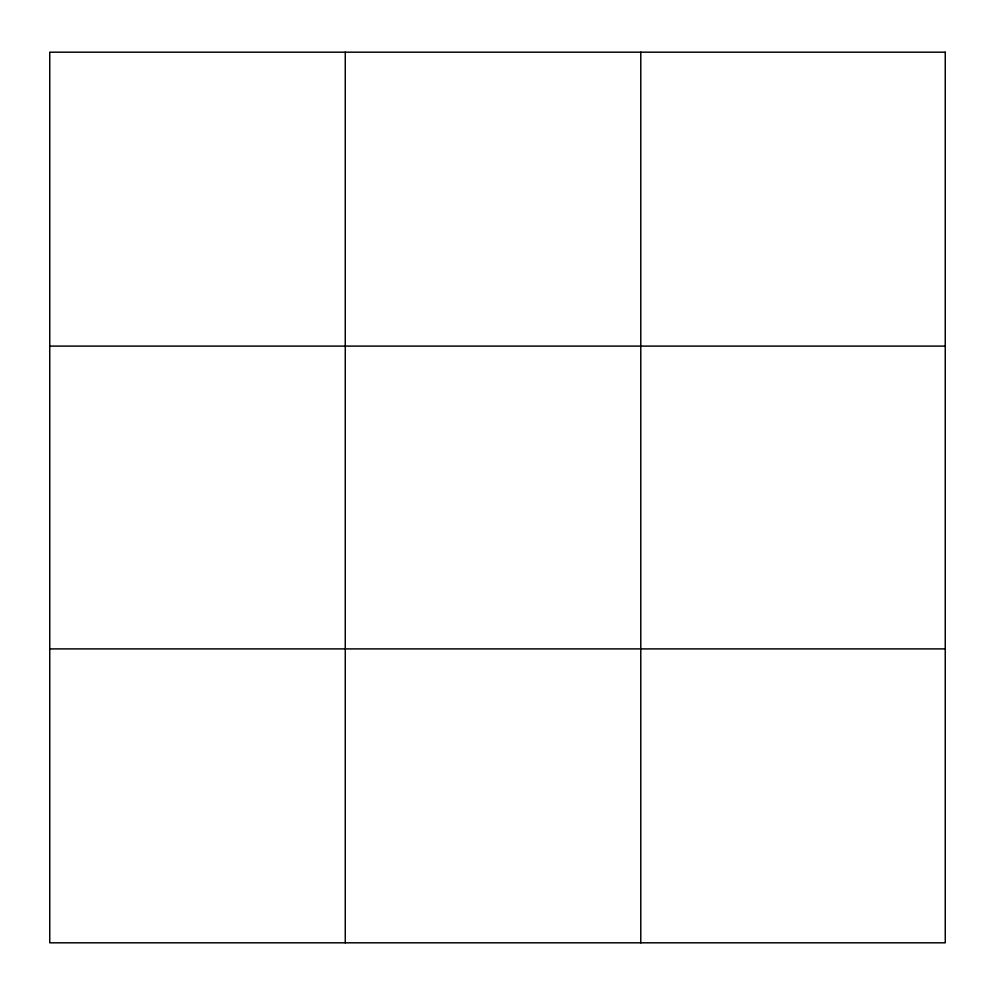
<?xml version="1.0" encoding="UTF-8"?>
<svg xmlns="http://www.w3.org/2000/svg" width="995" height="995" viewBox="0 0 995 995"><rect width="100%" height="100%" fill="white"/><g stroke="black" fill="none" stroke-linecap="round" stroke-linejoin="round"><path stroke-width="1.49" d="M345.265 942.812L345.265 52.188M640.78 942.812L640.78 52.188M49.75 346.098L945.25 346.098M49.75 648.902L945.25 648.902M945.25 52.188L945.25 942.812L49.75 942.812L49.75 52.188L945.25 52.188"/></g></svg>
